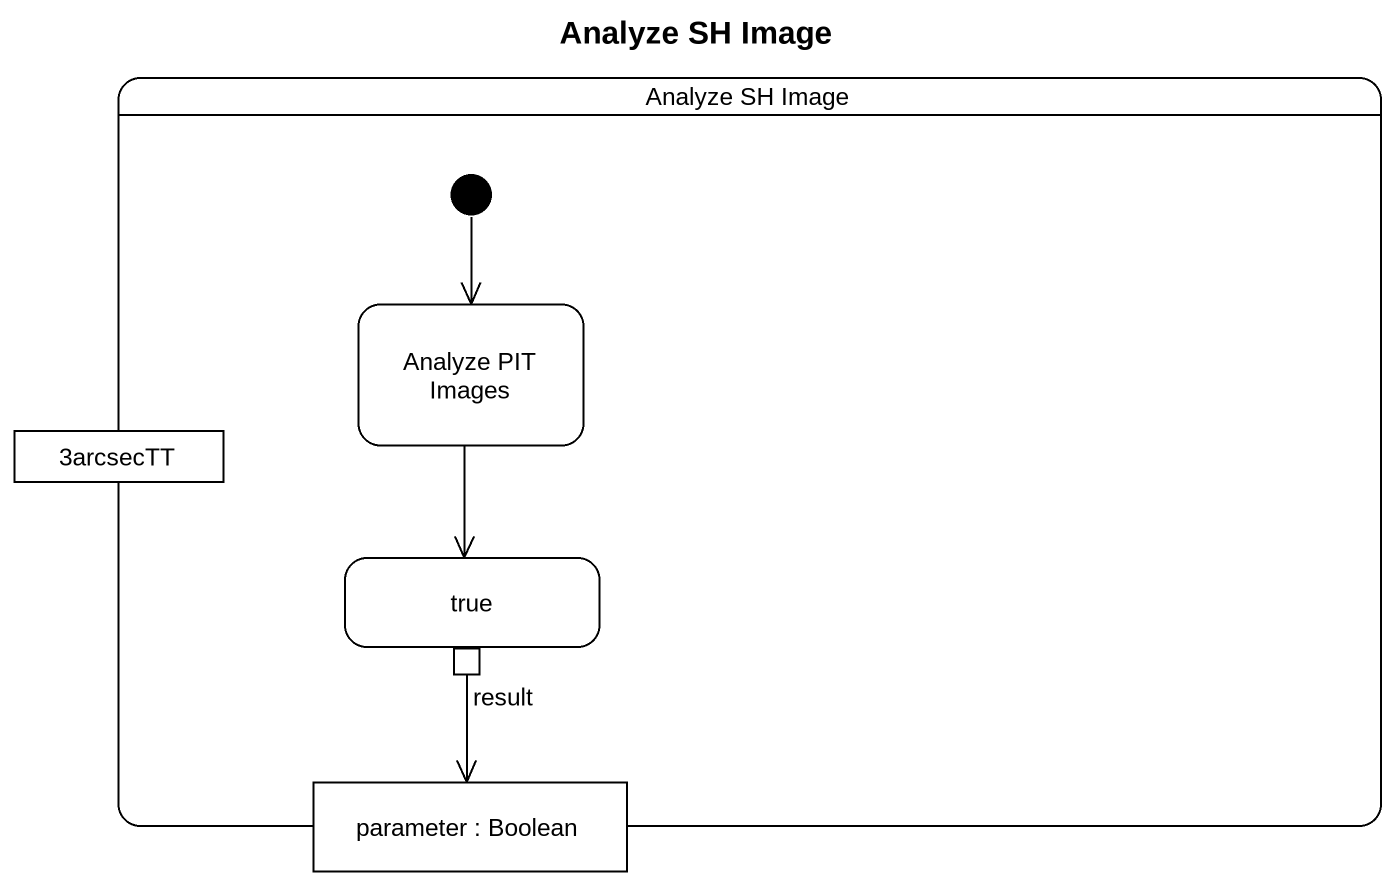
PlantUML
@startuml
title Analyze SH Image
hide empty description
state "Analyze SH Image" as Analyze_SH_Image {
  state "Analyze PIT Images" as Analyze_PIT_Images
  state "3arcsecTT" as o3arcsecTT <<object>>
  state true {
    state result <<outputPin>>
  }
  state "parameter : Boolean" as parameter <<object>>
  [*] --> Analyze_PIT_Images
}
Analyze_PIT_Images --> true
result --> parameter
@enduml
